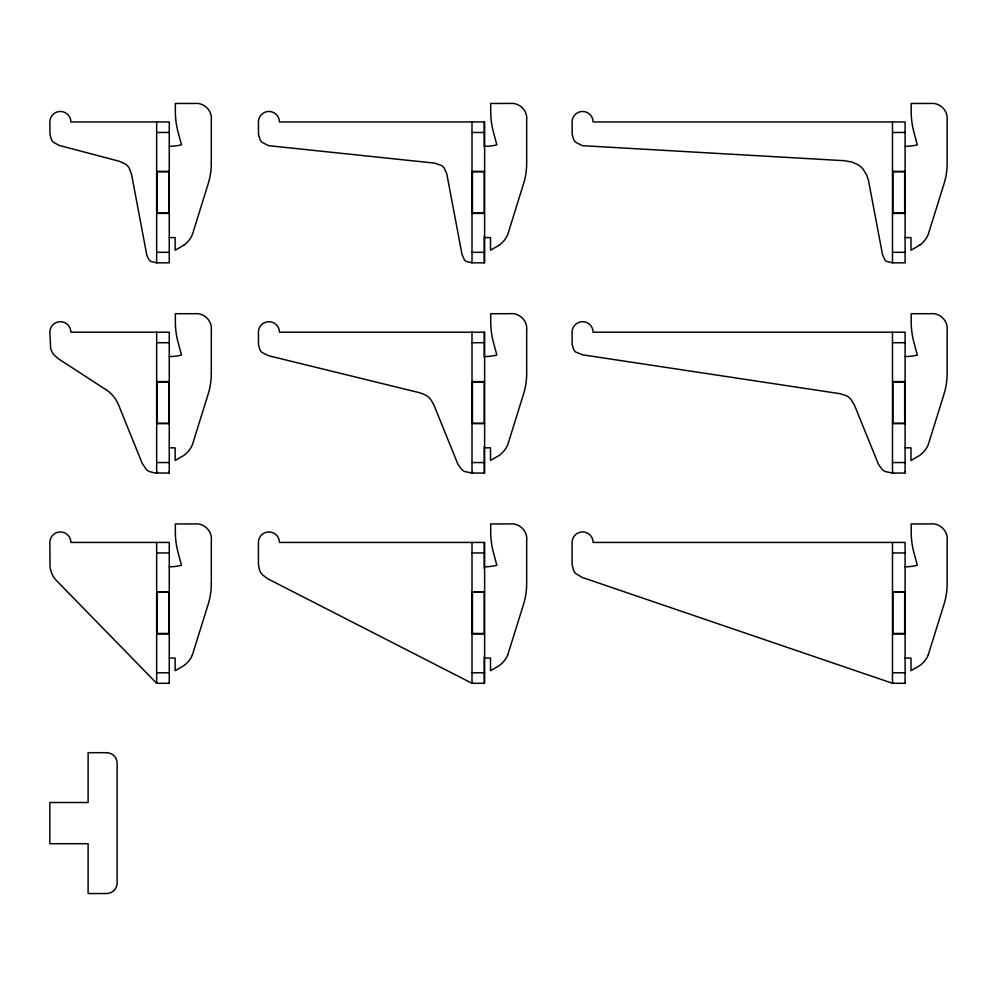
<?xml version="1.0" encoding="UTF-8"?>
<svg xmlns="http://www.w3.org/2000/svg" width="997" height="997" viewBox="0 0 997 997"><rect width="100%" height="100%" fill="white"/><g stroke="black" fill="none" stroke-linecap="round" stroke-linejoin="round"><path stroke-width="1.5" d="M192.321 655.129L208.211 604.207A69.64 69.64 0 0 0 211.314 583.644M507.685 655.129L523.575 604.207A69.64 69.64 0 0 0 526.678 583.644L526.678 540.76C527.862 531.127 519.474 522.752 509.853 523.936L490.711 523.936L490.711 531.912A79.785 79.785 0 0 0 493.428 552.575L496.842 565.287A47.37 47.37 0 0 1 484.629 566.77M928.157 655.129L944.047 604.207A69.64 69.64 0 0 0 947.15 583.644L947.15 540.76C948.334 531.127 939.959 522.752 930.326 523.936L911.196 523.936L911.196 531.912A79.785 79.785 0 0 0 913.913 552.575L917.315 565.287A47.37 47.37 0 0 1 905.102 566.77M183.722 245.262L175.148 250.21L175.148 237.598L169.266 237.598M499.073 245.262L490.512 250.21L490.512 237.598L484.629 237.598M919.558 245.262L910.984 250.21L910.984 237.598L905.102 237.598M156.654 132.476L169.266 132.476M472.005 132.476L484.629 132.476M892.489 132.476L905.102 132.476M156.654 171.372L169.266 171.372M472.005 171.372L484.629 171.372M892.489 171.372L905.102 171.372M157.077 171.783L168.842 171.783M472.428 171.783L484.206 171.783L484.206 212.997L472.428 212.997M892.913 171.783L904.678 171.783M157.077 212.997L168.842 212.997M892.913 212.997L904.678 212.997M156.654 213.42L169.266 213.42M472.005 213.42L484.629 213.42M892.489 213.42L905.102 213.42M156.654 252.316L169.266 252.316M472.005 252.316L484.629 252.316M892.489 252.316L905.102 252.316M156.654 262.822L169.266 262.822L169.266 121.958L70.874 121.958A10.506 10.506 0 0 0 60.356 111.452A10.506 10.506 0 0 0 49.85 121.958L49.95 134.495L51.47 139.63A10.892 10.892 0 0 0 53.514 142.272L59.022 145.375L119.441 161.327L125.547 164.144A14.257 14.257 0 0 1 129.186 168.044L131.554 174.338L146.858 255.369L149.027 259.843A7.876 7.876 0 0 0 151.021 261.501L156.654 262.822L156.654 121.958M472.005 262.822L484.629 262.822L484.629 121.958L279.434 121.958A10.506 10.506 0 0 0 268.916 111.452A10.506 10.506 0 0 0 258.41 121.958L258.51 134.495L260.03 139.63A10.892 10.892 0 0 0 262.061 142.272L268.567 145.662L434.542 163.122L441.546 165.49A11.416 11.416 0 0 1 444.026 167.77L446.731 173.553L462.047 254.559L464.39 259.843A7.876 7.876 0 0 0 466.384 261.501L472.005 262.822L472.005 121.958M892.489 262.822L905.102 262.822L905.102 121.958L593.103 121.958A10.506 10.506 0 0 0 582.597 111.452A10.506 10.506 0 0 0 572.079 121.958L572.191 134.495L573.711 139.63A10.892 10.892 0 0 0 575.743 142.272L582.248 145.662L844.048 160.691L851.762 161.95L858.105 164.767A21.348 21.348 0 0 1 863.09 169.141L866.692 175.061L868.499 180.532L882.519 254.559L884.862 259.843A7.876 7.876 0 0 0 886.856 261.501L892.489 262.822L892.489 121.958M156.654 342.719L169.266 342.719M472.005 342.719L484.629 342.719M892.489 342.719L905.102 342.719M156.654 381.602L169.266 381.602M472.005 381.602L484.629 381.602M892.489 381.602L905.102 381.602M157.077 382.025L168.842 382.025M472.428 382.025L484.206 382.025L484.206 423.239L472.428 423.239M892.913 382.025L904.678 382.025M157.077 423.239L168.842 423.239M892.913 423.239L904.678 423.239M156.654 423.65L169.266 423.65M472.005 423.65L484.629 423.65M892.489 423.65L905.102 423.65M169.266 447.827L175.148 447.827L175.148 460.452L183.722 455.504A25.112 25.112 0 0 0 192.346 444.899L208.211 393.965A69.64 69.64 0 0 0 211.314 373.414M484.629 447.827L490.512 447.827L490.512 460.452L499.073 455.504A25.112 25.112 0 0 0 507.697 444.899L523.575 393.965A69.64 69.64 0 0 0 526.678 373.414L526.678 330.518C527.862 320.897 519.474 312.51 509.853 313.706L490.711 313.706L490.711 321.67A79.785 79.785 0 0 0 493.428 342.332L496.842 355.044A47.37 47.37 0 0 1 484.629 356.527M905.102 447.827L910.984 447.827L910.984 460.452L919.558 455.504A25.112 25.112 0 0 0 928.182 444.899L944.047 393.965A69.64 69.64 0 0 0 947.15 373.414L947.15 330.518C948.334 320.897 939.959 312.51 930.326 313.706L911.196 313.706L911.196 321.67A79.785 79.785 0 0 0 913.913 342.332L917.315 355.044A47.37 47.37 0 0 1 905.102 356.527M156.654 462.546L169.266 462.546M472.005 462.546L484.629 462.546M892.489 462.546L905.102 462.546M105.819 389.503A33.312 33.312 0 0 1 118.593 404.994L142.185 463.318L146.397 469.55A13.011 13.011 0 0 0 149.288 471.506L154.61 472.964L169.266 473.064L169.266 332.2L70.874 332.2A10.506 10.506 0 0 0 60.356 321.695A10.506 10.506 0 0 0 49.85 332.2L50.648 348.589A17.323 17.323 0 0 0 54.162 355.082L58.661 358.945L105.782 389.553M472.005 473.064L484.629 473.064L484.629 332.2L279.434 332.2A10.506 10.506 0 0 0 268.916 321.695A10.506 10.506 0 0 0 258.41 332.2L258.51 344.999L260.043 349.959A10.469 10.469 0 0 0 262.086 352.489L268.617 355.73L419.749 392.768L425.32 394.924A18.607 18.607 0 0 1 430.978 399.822L433.907 405.019L457.959 464.266L461.761 469.55A13.011 13.011 0 0 0 464.652 471.506L472.005 473.064L472.005 332.2M892.489 473.064L905.102 473.064L905.102 332.2L593.103 332.2A10.506 10.506 0 0 0 582.597 321.695A10.506 10.506 0 0 0 572.079 332.2L572.191 344.725L573.749 349.698A9.347 9.347 0 0 0 575.83 352.103L582.472 354.795L840.047 393.703L846.528 395.797A16.201 16.201 0 0 1 850.84 399.199L854.392 405.019L878.432 464.266L882.233 469.55A13.011 13.011 0 0 0 885.124 471.506L892.489 473.064L892.489 332.2M156.654 552.949L169.266 552.949M472.005 552.949L484.629 552.949M892.489 552.949L905.102 552.949M156.654 591.844L169.266 591.844M472.005 591.844L484.629 591.844M892.489 591.844L905.102 591.844M157.077 592.268L168.842 592.268M472.428 592.268L484.206 592.268L484.206 633.469L472.428 633.469M892.913 592.268L904.678 592.268M157.077 633.469L168.842 633.469M892.913 633.469L904.678 633.469M156.654 633.893L169.266 633.893M472.005 633.893L484.629 633.893M892.489 633.893L905.102 633.893M169.266 658.07L175.148 658.07L175.148 670.682L183.722 665.734A25.112 25.112 0 0 0 192.346 655.141M484.629 658.07L490.512 658.07L490.512 670.682L499.073 665.734A25.112 25.112 0 0 0 507.697 655.141M905.102 658.07L910.984 658.07L910.984 670.682L919.558 665.734A25.112 25.112 0 0 0 928.182 655.141M156.654 672.788L169.266 672.788M472.005 672.788L484.629 672.788M892.489 672.788L905.102 672.788M156.654 683.294L169.266 683.294L169.266 542.443L70.874 542.443A10.506 10.506 0 0 0 60.356 531.924A10.506 10.506 0 0 0 49.85 542.443L50.012 566.545A24.751 24.751 0 0 0 55.134 579.182L156.654 683.294L156.654 542.443M472.005 683.294L484.629 683.294L484.629 542.443L279.434 542.443A10.506 10.506 0 0 0 268.916 531.924A10.506 10.506 0 0 0 258.41 542.443L258.435 564.501L259.556 570.122A14.868 14.868 0 0 0 262.361 574.721L267.757 578.783L472.005 683.294L472.005 542.443M892.489 683.294L905.102 683.294L905.102 542.443L593.103 542.443A10.506 10.506 0 0 0 582.597 531.924A10.506 10.506 0 0 0 572.079 542.443L572.104 564.501L573.674 570.733A12.026 12.026 0 0 0 575.668 573.512L582.036 577.375L892.489 683.294L892.489 542.443M904.678 171.384L904.678 213.408M904.678 381.627L904.678 423.638M904.678 471.98L904.678 473.039M904.678 591.857L904.678 633.88M904.678 682.496L904.678 683.281M892.913 171.384L892.913 213.408M892.913 381.627L892.913 423.638M892.913 471.98L892.913 473.039M892.913 591.857L892.913 633.88M892.913 682.496L892.913 683.281M484.206 121.958L484.206 146.871M484.206 236.351L484.206 262.822M484.206 332.2L484.206 357.113M484.206 446.594L484.206 473.064M484.206 542.443L484.206 568.514M484.206 656.824L484.206 683.294M472.428 171.384L472.428 213.408M472.428 381.627L472.428 423.638M472.428 471.98L472.428 473.039M472.428 591.857L472.428 633.88M472.428 682.496L472.428 683.281M211.314 163.172L211.314 120.276C212.498 110.655 204.123 102.28 194.49 103.464L175.36 103.464L175.36 111.427A79.785 79.785 0 0 0 178.077 132.09L181.479 144.802A47.37 47.37 0 0 1 169.266 146.297M211.314 373.414L211.314 330.518C212.498 320.897 204.123 312.51 194.49 313.706L175.36 313.706L175.36 321.67A79.785 79.785 0 0 0 178.077 342.332L181.479 355.044A47.37 47.37 0 0 1 169.266 356.527M211.314 583.644L211.314 540.76C212.498 531.127 204.123 522.752 194.49 523.936L175.36 523.936L175.36 531.912A79.785 79.785 0 0 0 178.077 552.575L181.479 565.287A47.37 47.37 0 0 1 169.266 566.77M168.842 171.384L168.842 213.408M168.842 381.627L168.842 423.638M168.842 471.98L168.842 473.039M168.842 591.857L168.842 633.88M168.842 682.496L168.842 683.281M157.077 171.384L157.077 213.408M157.077 381.627L157.077 423.638M157.077 471.98L157.077 473.039M157.077 591.857L157.077 633.88M157.077 682.496L157.077 683.281M156.654 332.2L156.654 473.064M183.735 245.274A25.112 25.112 0 0 0 192.346 234.669L208.211 183.722A69.64 69.64 0 0 0 211.314 163.172M484.629 146.297A47.37 47.37 0 0 0 496.855 144.852L493.428 132.09A79.785 79.785 0 0 1 490.711 111.427L490.711 103.464L509.853 103.464C519.474 102.28 527.862 110.655 526.678 120.276L526.678 163.172A69.64 69.64 0 0 1 523.575 183.722L507.685 234.656A25.112 25.112 0 0 1 499.086 245.274M905.102 146.297A47.37 47.37 0 0 0 917.327 144.852L913.913 132.09A79.785 79.785 0 0 1 911.183 111.427L911.196 103.464L930.326 103.464C939.959 102.28 948.334 110.655 947.15 120.276L947.15 163.172A69.64 69.64 0 0 1 944.059 183.722L928.157 234.656A25.112 25.112 0 0 1 919.57 245.274M106.617 752.685L88.11 752.685L88.11 802.51L49.85 802.51L49.85 843.711L88.11 843.711L88.11 893.536L106.617 893.536A10.506 10.506 0 0 0 117.123 883.03L117.123 763.191A10.506 10.506 0 0 0 106.617 752.685"/></g></svg>
